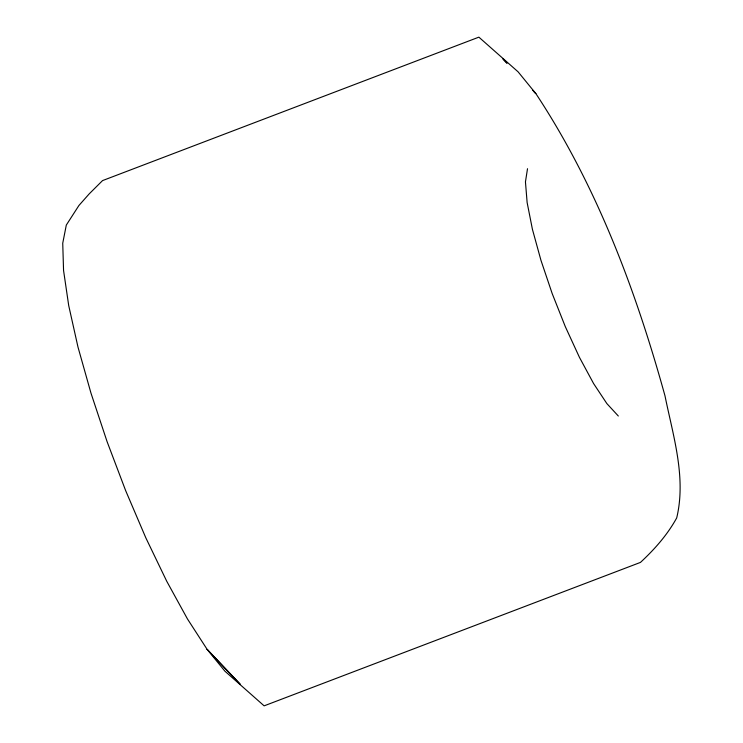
<?xml version="1.0" encoding="UTF-8"?>
<svg xmlns="http://www.w3.org/2000/svg" width="743" height="743" viewBox="0 0 743 743"><rect width="100%" height="100%" fill="white"/><g stroke="black" fill="none" stroke-linecap="round" stroke-linejoin="round"><path stroke-width="1.11" d="M527.511 168.707L525.45 181.877L527.131 202.542L532.415 229.299L540.96 260.338L552.17 293.522L565.293 326.604L579.429 357.318L593.611 383.583L606.882 403.607L618.325 416.024M506.93 63.071L503.002 58.966L506.912 63.09M533.483 91.101L535.833 93.572C596.564 185.536 635.794 290.197 665.022 395.963C673.056 435.704 686.448 477.34 676.697 517.927C667.381 534.876 654.583 549.318 640.457 562.405L264.127 705.85L224.906 671.17L207.167 649.428L187.496 619.012L166.738 581.258L145.814 537.811L125.632 490.575L107.076 441.611L90.952 393.056L77.978 347.037L68.709 305.559L63.554 270.443L62.737 243.221L66.303 225.073L78.916 205.495L89.206 193.877L102.543 180.595L478.873 37.15L518.094 71.83L535.833 93.572L532.731 90.256M239.998 684.034L207.167 649.428L239.998 684.034"/></g></svg>
